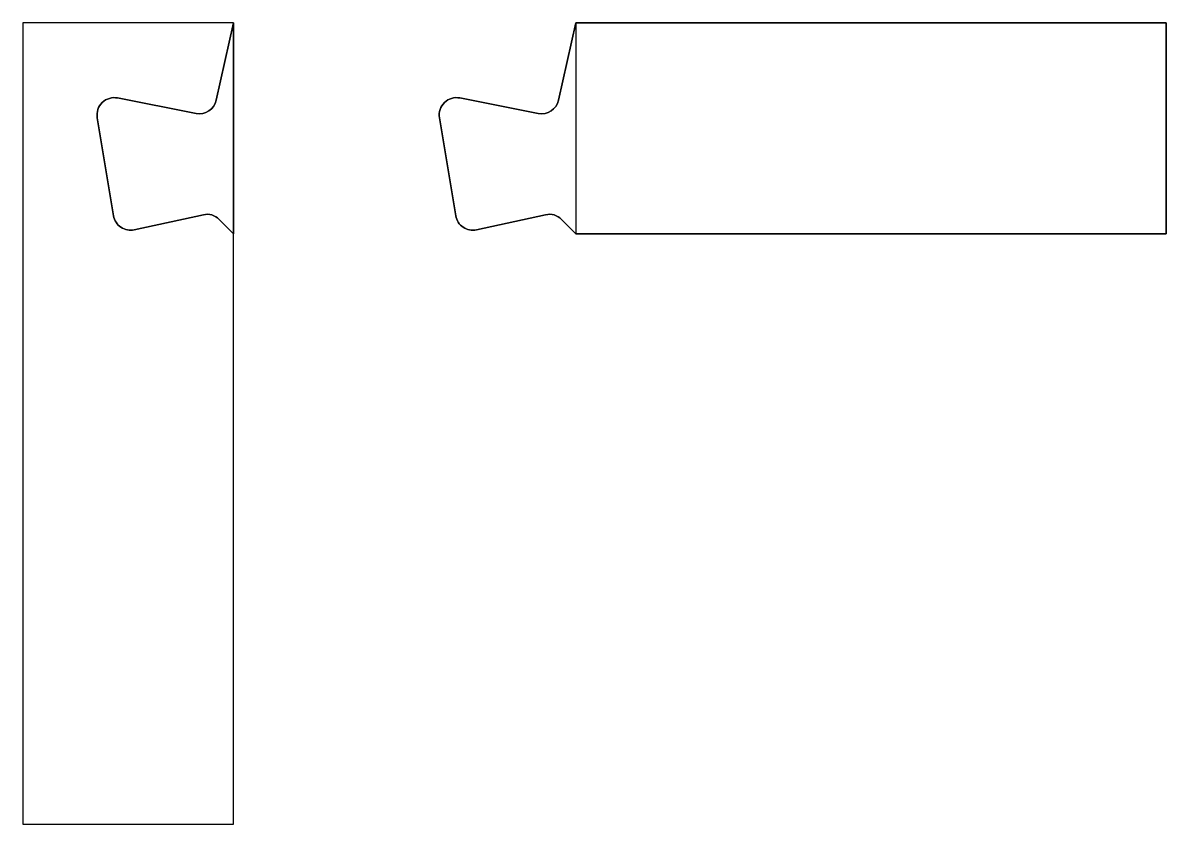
# Model space of a CAD drawing. Extents: x -48 to 223, y -266 to -76.
import ezdxf

# ---------------------------------------------------------------- set-up
doc = ezdxf.new("R2010")
doc.units = 0
doc.layers.add('1', color=7, linetype='CONTINUOUS')

# ---------------------------------------------------------------- blocks, each defined once
blk = doc.blocks.new('*M0')
at = {"layer": '1', "color": 7, "linetype": 'CONTINUOUS'}
for p, q in [((-217.14795, 27.32325, 16), (-217.14795, -162.67675, 16)), ((-167.14795, 27.32325, 16), (-217.14795, 27.32325, 16)), ((-167.14795, 27.32325, -16), (-217.14795, 27.32325, -16)), ((-217.14795, 27.32325, -16), (-217.14795, 27.32325, 16)), ((-217.14795, 27.32325, -16), (-217.14795, -162.67675, -16)), ((-167.14795, 27.32325), (-171.27253, 8.99177)), ((-167.14795, 27.32325, 16), (-167.14795, 27.32325)), ((-167.14795, 27.32325), (-167.14795, -22.67675)), ((-167.14795, 27.32325, -16), (-167.14795, 27.32325)), ((-167.14795, -162.67675, -16), (-167.14795, 27.32325, -16)), ((-176.06143, 5.86838), (-194.67553, 9.51819)), ((-199.50864, 4.82077), (-195.635, -18.42109)), ((-190.71172, -21.75171), (-174.33957, -18.15782)), ((-170.56136, -19.26334), (-167.14795, -22.67675)), ((-167.14795, -22.67675, 16), (-167.14795, -22.67675)), ((-167.14795, -162.67675, 16), (-167.14795, -22.67675, 16)), ((-217.14795, -162.67675, 16), (-167.14795, -162.67675, 16)), ((-217.14795, -162.67675, -16), (-217.14795, -162.67675, 16)), ((-217.14795, -162.67675, -16), (-167.14795, -162.67675, -16)), ((-167.14795, -162.67675, -16), (-167.14795, -162.67675, 16))]:
    blk.add_line(p, q, dxfattribs=at)
for centre, start, end in [((-195.464428, 5.494804), 78.90631222, 189.46231499), ((-191.590787, -17.747059), 189.46231646, 282.38076646)]:
    blk.add_arc(centre, 4.1, start, end, dxfattribs=at)
at = {"layer": '1', "color": 7, "linetype": 'CONTINUOUS', "extrusion": (0, 0, -1)}
for centre, start, end in [((175.272529, 9.891765), 192.68036758, 281.09368424), ((173.460499, -22.162476), 77.61924005, 134.99999838)]:
    blk.add_arc(centre, 4.1, start, end, dxfattribs=at)
blk = doc.blocks.new('*M1')
at = {"layer": '1', "color": 7, "linetype": 'CONTINUOUS'}
for p, q in [((-171.27253, 8.99177, 16), (-167.14795, 27.32325, 16)), ((-194.67553, 9.51819, 16), (-194.67553, 9.51819)), ((-194.67553, 9.51819, 16), (-176.06143, 5.86838, 16)), ((-171.27253, 8.99177, 16), (-171.27253, 8.99177)), ((-176.06143, 5.86838, 16), (-176.06143, 5.86838)), ((-199.50864, 4.82077, 16), (-199.50864, 4.82077)), ((-195.635, -18.42109, 16), (-199.50864, 4.82077, 16)), ((-195.635, -18.42109, 16), (-195.635, -18.42109)), ((-174.33957, -18.15782, 16), (-190.71172, -21.75171, 16)), ((-174.33957, -18.15782, 16), (-174.33957, -18.15782)), ((-170.56136, -19.26334, 16), (-170.56136, -19.26334)), ((-167.14795, -22.67675, 16), (-170.56136, -19.26334, 16)), ((-190.71172, -21.75171, 16), (-190.71172, -21.75171))]:
    blk.add_line(p, q, dxfattribs=at)
at = {"layer": '1', "color": 7, "linetype": 'CONTINUOUS', "extrusion": (0, 0, -1)}
for centre, start, end in [((195.464428, 5.494804, -16), 350.53768501, 101.09368778), ((191.590787, -17.747059, -16), 257.61923354, 350.53768354)]:
    blk.add_arc(centre, 4.1, start, end, dxfattribs=at)
at = {"layer": '1', "color": 7, "linetype": 'CONTINUOUS'}
for centre, start, end in [((-175.272529, 9.891765, 16), 258.90631576, 347.31963242), ((-173.460499, -22.162476, 16), 44.99999884, 102.38075717)]:
    blk.add_arc(centre, 4.1, start, end, dxfattribs=at)
blk = doc.blocks.new('*M2')
at = {"layer": '1', "color": 7, "linetype": 'CONTINUOUS'}
for name in ['*M0', '*M1']:
    blk.add_blockref(name, (0, 0), dxfattribs=at)
blk = doc.blocks.new('*M3')
at = {"layer": '1', "color": 7, "linetype": 'CONTINUOUS'}
for p, q in [((-85.97389, 27.32325), (-90.09847, 8.99177)), ((-90.09847, 8.99177, 16), (-85.97389, 27.32325, 16)), ((-85.97389, 27.32325), (-85.97389, -22.67675)), ((-85.97389, 27.32325, -16), (-85.97389, 27.32325)), ((54.02611, 27.32325, -16), (-85.97389, 27.32325, -16)), ((-85.97389, 27.32325, 16), (-85.97389, 27.32325)), ((-85.97389, 27.32325, 16), (54.02611, 27.32325, 16)), ((54.02611, -22.67675, -16), (54.02611, 27.32325, -16)), ((54.02611, 27.32325, 16), (54.02611, 27.32325, -16)), ((54.02611, 27.32325, 16), (54.02611, -22.67675, 16)), ((-94.88737, 5.86838), (-113.50148, 9.51819)), ((-113.50148, 9.51819, 16), (-113.50148, 9.51819)), ((-113.50148, 9.51819, 16), (-94.88737, 5.86838, 16)), ((-90.09847, 8.99177, 16), (-90.09847, 8.99177)), ((-94.88737, 5.86838, 16), (-94.88737, 5.86838)), ((-118.33459, 4.82077), (-114.46094, -18.4211)), ((-118.33459, 4.82077, 16), (-118.33459, 4.82077)), ((-114.46094, -18.4211, 16), (-118.33459, 4.82077, 16)), ((-114.46094, -18.4211, 16), (-114.46094, -18.4211)), ((-109.53766, -21.75171), (-93.1655, -18.15783)), ((-93.1655, -18.15783, 16), (-109.53766, -21.75171, 16)), ((-93.1655, -18.15783, 16), (-93.1655, -18.15783)), ((-89.38729, -19.26335), (-85.97389, -22.67675)), ((-89.38729, -19.26335, 16), (-89.38729, -19.26335)), ((-85.97389, -22.67675, 16), (-89.38729, -19.26335, 16)), ((-109.53766, -21.75171, 16), (-109.53766, -21.75171)), ((-85.97389, -22.67675, -16), (-85.97389, -22.67675)), ((-85.97389, -22.67675, -16), (54.02611, -22.67675, -16)), ((-85.97389, -22.67675, 16), (-85.97389, -22.67675)), ((54.02611, -22.67675, 16), (-85.97389, -22.67675, 16)), ((54.02611, -22.67675, 16), (54.02611, -22.67675, -16))]:
    blk.add_line(p, q, dxfattribs=at)
at = {"layer": '1', "color": 7, "linetype": 'CONTINUOUS', "extrusion": (0, 0, -1)}
for centre, start, end in [((114.290374, 5.494808, -16), 350.53767488, 101.09369711), ((94.098469, 9.891765), 192.68036758, 281.09368425), ((110.416727, -17.747061, -16), 257.61926455, 350.53767288), ((92.286432, -22.162483), 77.61926945, 135)]:
    blk.add_arc(centre, 4.1, start, end, dxfattribs=at)
at = {"layer": '1', "color": 7, "linetype": 'CONTINUOUS'}
for centre, start, end in [((-114.290374, 5.494808), 78.90630567, 189.46232789), ((-94.098469, 9.891765, 16), 258.90631575, 347.31963242), ((-110.416727, -17.747061), 189.46232712, 282.38073545), ((-92.286432, -22.162483, 16), 45, 102.38073055)]:
    blk.add_arc(centre, 4.1, start, end, dxfattribs=at)
blk = doc.blocks.new('*M4')
at = {"layer": '1', "color": 7, "linetype": 'CONTINUOUS'}
blk.add_line((-85.97389, 27.32325, -16), (-85.97389, -22.67675, -16), dxfattribs=at)
blk = doc.blocks.new('*M5')
at = {"layer": '1', "color": 7, "linetype": 'CONTINUOUS'}
for name in ['*M3', '*M4']:
    blk.add_blockref(name, (0, 0), dxfattribs=at)

msp = doc.modelspace()

# ---------------------------------------------------------------- block references
at = {"layer": '1', "color": 7, "linetype": 'CONTINUOUS'}
for name in ['*M2', '*M5']:
    msp.add_blockref(name, (169.41911, -103.78329), dxfattribs=at)

doc.saveas('drawing.dxf')
